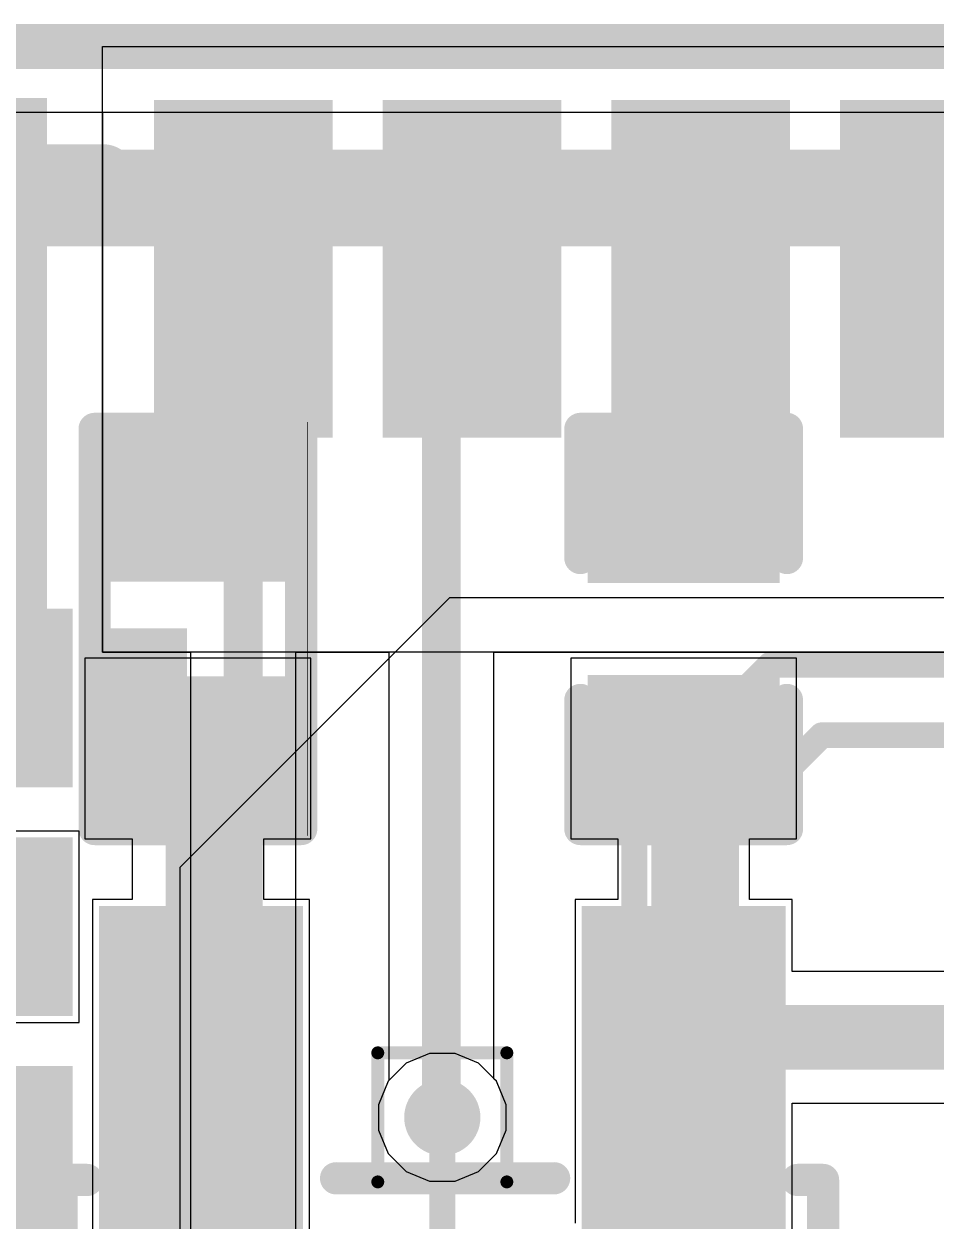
# Model space of a CAD drawing. Header units: inches. Extents: x -6 to 284, y -12 to 154.
# Drawn here: x 19.832 to 23.423, y 15.737 to 20.449 of the extents above; entities that cross this region are included whole.
import ezdxf

# ---------------------------------------------------------------- set-up
doc = ezdxf.new("R2010")
doc.units = ezdxf.units.IN
for name, color, linetype in [('Board Outline', 216, 'Continuous'), ('Bottom Layer', 5, 'Continuous'), ('Bottom Overlay', 54, 'Continuous'), ('Bottom Paste', 16, 'Continuous'), ('Bottom Solder', 6, 'Continuous'), ('Drill Drawing', 1, 'Continuous'), ('GND-1', 16, 'Continuous'), ('GND-2', 90, 'Continuous'), ('GND-3', 216, 'Continuous'), ('GND-4', 54, 'Continuous'), ('PWR-1', 156, 'Continuous'), ('PWR-2', 130, 'Continuous'), ('Signal L1', 76, 'Continuous'), ('Signal L2', 6, 'Continuous'), ('Top Layer', 1, 'Continuous'), ('Top Overlay', 2, 'Continuous'), ('Top Paste', 8, 'Continuous'), ('Top Solder', 216, 'Continuous'), ('Via Holes', 16, 'Continuous')]:
    doc.layers.add(name, color=color, linetype=linetype)

# ---------------------------------------------------------------- blocks, each defined once
blk = doc.blocks.new('SOT_23_5_B_16')
at = {"layer": 'Bottom Layer'}
for points in [[(-1.85, 1.25), (-0.75, 1.25), (-0.75, 0.65), (-1.85, 0.65)], [(0.75, 1.25), (1.85, 1.25), (1.85, 0.65), (0.75, 0.65)], [(-1.85, 0.3), (-0.75, 0.3), (-0.75, -0.3), (-1.85, -0.3)], [(-1.85, -0.65), (-0.75, -0.65), (-0.75, -1.25), (-1.85, -1.25)], [(0.75, -0.65), (1.85, -0.65), (1.85, -1.25), (0.75, -1.25)]]:
    blk.add_hatch(color=5, dxfattribs=at).paths.add_polyline_path(points)
at = {"layer": 'Bottom Paste'}
for points in [[(-1.85, 1.25), (-0.75, 1.25), (-0.75, 0.65), (-1.85, 0.65)], [(0.75, 1.25), (1.85, 1.25), (1.85, 0.65), (0.75, 0.65)], [(-1.85, 0.3), (-0.75, 0.3), (-0.75, -0.3), (-1.85, -0.3)], [(-1.85, -0.65), (-0.75, -0.65), (-0.75, -1.25), (-1.85, -1.25)], [(0.75, -0.65), (1.85, -0.65), (1.85, -1.25), (0.75, -1.25)]]:
    blk.add_hatch(color=16, dxfattribs=at).paths.add_polyline_path(points)
at = {"layer": 'Bottom Solder'}
for points in [[(-1.9516, 1.3516), (-0.6484, 1.3516), (-0.6484, 0.5484), (-1.9516, 0.5484)], [(0.6484, 1.3516), (1.9516, 1.3516), (1.9516, 0.5484), (0.6484, 0.5484)], [(-1.9516, 0.4016), (-0.6484, 0.4016), (-0.6484, -0.4016), (-1.9516, -0.4016)], [(-1.9516, -0.5484), (-0.6484, -0.5484), (-0.6484, -1.3516), (-1.9516, -1.3516)], [(0.6484, -0.5484), (1.9516, -0.5484), (1.9516, -1.3516), (0.6484, -1.3516)]]:
    blk.add_hatch(color=6, dxfattribs=at).paths.add_polyline_path(points)
at = {"layer": 'Bottom Overlay'}
for points in [[(-0.879, 1.4986, 0.127, 0.127, 0), (-0.879, 1.3986, 0.127, 0.127, 0)], [(-0.879, 1.4986, 0.127, 0.127, 0), (0.8736, 1.4986, 0.127, 0.127, 0)], [(0.8736, 1.4986, 0.127, 0.127, 0), (0.8736, 1.3986, 0.127, 0.127, 0)], [(0.88, 0.418, 0.127, 0.127, 0), (0.88, -0.44, 0.127, 0.127, 0)], [(-2.1336, -0.8128, 0.127, 0.127, 0), (-2.1336, -1.0668, 0.127, 0.127, 0)], [(-2.1336, -0.8128, 0.127, 0.127, 0), (-2.0066, -0.9398, 0.127, 0.127, 0)], [(-2.0066, -0.9398, 0.127, 0.127, 0), (-2.1336, -1.0668, 0.127, 0.127, 0)], [(-0.879, -1.3986, 0.127, 0.127, 0), (-0.879, -1.4986, 0.127, 0.127, 0)], [(0.8736, -1.3986, 0.127, 0.127, 0), (0.8736, -1.4986, 0.127, 0.127, 0)], [(-0.879, -1.4986, 0.127, 0.127, 0), (0.8736, -1.4986, 0.127, 0.127, 0)]]:
    blk.add_lwpolyline(points, format="xyseb", dxfattribs=at)
for points in [[(-0.9108, 1.4986, 0.0635, 0.0635, 1), (-0.8473, 1.4986, 0.0635, 0.0635, 1)], [(-0.9108, 1.4986, 0.0635, 0.0635, 1), (-0.8473, 1.4986, 0.0635, 0.0635, 1)], [(0.8418, 1.4986, 0.0635, 0.0635, 1), (0.9053, 1.4986, 0.0635, 0.0635, 1)], [(0.8418, 1.4986, 0.0635, 0.0635, 1), (0.9053, 1.4986, 0.0635, 0.0635, 1)], [(-0.9108, 1.3986, 0.0635, 0.0635, 1), (-0.8473, 1.3986, 0.0635, 0.0635, 1)], [(0.8418, 1.3986, 0.0635, 0.0635, 1), (0.9053, 1.3986, 0.0635, 0.0635, 1)], [(0.8483, 0.418, 0.0635, 0.0635, 1), (0.9118, 0.418, 0.0635, 0.0635, 1)], [(0.8483, -0.44, 0.0635, 0.0635, 1), (0.9118, -0.44, 0.0635, 0.0635, 1)], [(-2.1654, -0.8128, 0.0635, 0.0635, 1), (-2.1019, -0.8128, 0.0635, 0.0635, 1)], [(-2.1654, -0.8128, 0.0635, 0.0635, 1), (-2.1019, -0.8128, 0.0635, 0.0635, 1)], [(-2.0383, -0.9398, 0.0635, 0.0635, 1), (-1.9748, -0.9398, 0.0635, 0.0635, 1)], [(-2.0383, -0.9398, 0.0635, 0.0635, 1), (-1.9748, -0.9398, 0.0635, 0.0635, 1)], [(-2.1654, -1.0668, 0.0635, 0.0635, 1), (-2.1019, -1.0668, 0.0635, 0.0635, 1)], [(-2.1654, -1.0668, 0.0635, 0.0635, 1), (-2.1019, -1.0668, 0.0635, 0.0635, 1)], [(-0.9108, -1.3986, 0.0635, 0.0635, 1), (-0.8473, -1.3986, 0.0635, 0.0635, 1)], [(0.8418, -1.3986, 0.0635, 0.0635, 1), (0.9053, -1.3986, 0.0635, 0.0635, 1)], [(-0.9108, -1.4986, 0.0635, 0.0635, 1), (-0.8473, -1.4986, 0.0635, 0.0635, 1)], [(-0.9108, -1.4986, 0.0635, 0.0635, 1), (-0.8473, -1.4986, 0.0635, 0.0635, 1)], [(0.8418, -1.4986, 0.0635, 0.0635, 1), (0.9053, -1.4986, 0.0635, 0.0635, 1)], [(0.8418, -1.4986, 0.0635, 0.0635, 1), (0.9053, -1.4986, 0.0635, 0.0635, 1)]]:
    blk.add_lwpolyline(points, format="xyseb", close=True, dxfattribs=at)
blk = doc.blocks.new('R___0402_B_49')
at = {"layer": 'Bottom Layer'}
for points in [[(-0.2413, 0.3175), (-0.2413, -0.3175), (-0.6985, -0.3175), (-0.6985, 0.3175)], [(0.6985, 0.3175), (0.6985, -0.3175), (0.2413, -0.3175), (0.2413, 0.3175)]]:
    blk.add_hatch(color=5, dxfattribs=at).paths.add_polyline_path(points)
at = {"layer": 'Bottom Paste'}
for points in [[(-0.2413, 0.3175), (-0.2413, -0.3175), (-0.6985, -0.3175), (-0.6985, 0.3175)], [(0.6985, 0.3175), (0.6985, -0.3175), (0.2413, -0.3175), (0.2413, 0.3175)]]:
    blk.add_hatch(color=16, dxfattribs=at).paths.add_polyline_path(points)
at = {"layer": 'Bottom Solder'}
for points in [[(-0.1863, 0.3725), (-0.1863, -0.3725), (-0.7535, -0.3725), (-0.7535, 0.3725)], [(0.7535, 0.3725), (0.7535, -0.3725), (0.1863, -0.3725), (0.1863, 0.3725)]]:
    blk.add_hatch(color=6, dxfattribs=at).paths.add_polyline_path(points)
at = {"layer": 'Bottom Overlay'}
for points in [[(-0.7874, 0.4064, 0.127, 0.127, 0), (0.7874, 0.4064, 0.127, 0.127, 0)], [(-0.7874, -0.4064, 0.127, 0.127, 0), (-0.7874, 0.4064, 0.127, 0.127, 0)], [(0.8128, 0.4318, 0.00323, 0.00323, 0), (-0.8128, 0.4318, 0.00323, 0.00323, 0)], [(0.7874, -0.4064, 0.127, 0.127, 0), (0.7874, 0.4064, 0.127, 0.127, 0)], [(-0.7874, -0.4064, 0.127, 0.127, 0), (0.7874, -0.4064, 0.127, 0.127, 0)]]:
    blk.add_lwpolyline(points, format="xyseb", dxfattribs=at)
for points in [[(-0.8191, 0.4064, 0.0635, 0.0635, 1), (-0.7556, 0.4064, 0.0635, 0.0635, 1)], [(-0.8191, 0.4064, 0.0635, 0.0635, 1), (-0.7556, 0.4064, 0.0635, 0.0635, 1)], [(-0.8136, 0.4318, 0.00161, 0.00161, 1), (-0.812, 0.4318, 0.00161, 0.00161, 1)], [(0.7557, 0.4064, 0.0635, 0.0635, 1), (0.8192, 0.4064, 0.0635, 0.0635, 1)], [(0.7557, 0.4064, 0.0635, 0.0635, 1), (0.8192, 0.4064, 0.0635, 0.0635, 1)], [(0.812, 0.4318, 0.00161, 0.00161, 1), (0.8136, 0.4318, 0.00161, 0.00161, 1)], [(-0.8192, -0.4064, 0.0635, 0.0635, 1), (-0.7557, -0.4064, 0.0635, 0.0635, 1)], [(-0.8192, -0.4064, 0.0635, 0.0635, 1), (-0.7557, -0.4064, 0.0635, 0.0635, 1)], [(0.7556, -0.4064, 0.0635, 0.0635, 1), (0.8191, -0.4064, 0.0635, 0.0635, 1)], [(0.7556, -0.4064, 0.0635, 0.0635, 1), (0.8191, -0.4064, 0.0635, 0.0635, 1)]]:
    blk.add_lwpolyline(points, format="xyseb", close=True, dxfattribs=at)
blk = doc.blocks.new('C___0402_B_78')
at = {"layer": 'Bottom Layer'}
for points in [[(-0.2413, 0.3175), (-0.2413, -0.3175), (-0.6985, -0.3175), (-0.6985, 0.3175)], [(0.6985, 0.3175), (0.6985, -0.3175), (0.2413, -0.3175), (0.2413, 0.3175)]]:
    blk.add_hatch(color=5, dxfattribs=at).paths.add_polyline_path(points)
at = {"layer": 'Bottom Paste'}
for points in [[(-0.2413, 0.3175), (-0.2413, -0.3175), (-0.6985, -0.3175), (-0.6985, 0.3175)], [(0.6985, 0.3175), (0.6985, -0.3175), (0.2413, -0.3175), (0.2413, 0.3175)]]:
    blk.add_hatch(color=16, dxfattribs=at).paths.add_polyline_path(points)
at = {"layer": 'Bottom Solder'}
for points in [[(-0.1813, 0.3775), (-0.1813, -0.3775), (-0.7585, -0.3775), (-0.7585, 0.3775)], [(0.7585, 0.3775), (0.7585, -0.3775), (0.1813, -0.3775), (0.1813, 0.3775)]]:
    blk.add_hatch(color=6, dxfattribs=at).paths.add_polyline_path(points)
at = {"layer": 'Bottom Overlay'}
for points in [[(-0.7874, -0.4064, 0.127, 0.127, 0), (-0.7874, 0.4064, 0.127, 0.127, 0)], [(-0.2794, 0.4064, 0.127, 0.127, 0), (-0.7874, 0.4064, 0.127, 0.127, 0)], [(0.7874, 0.4064, 0.127, 0.127, 0), (0.2794, 0.4064, 0.127, 0.127, 0)], [(0.7874, -0.4064, 0.127, 0.127, 0), (0.7874, 0.4064, 0.127, 0.127, 0)], [(-0.2794, -0.4064, 0.127, 0.127, 0), (-0.7874, -0.4064, 0.127, 0.127, 0)], [(0.2794, -0.4064, 0.127, 0.127, 0), (0.7874, -0.4064, 0.127, 0.127, 0)]]:
    blk.add_lwpolyline(points, format="xyseb", dxfattribs=at)
for points in [[(-0.8192, 0.4064, 0.0635, 0.0635, 1), (-0.7557, 0.4064, 0.0635, 0.0635, 1)], [(-0.8192, 0.4064, 0.0635, 0.0635, 1), (-0.7557, 0.4064, 0.0635, 0.0635, 1)], [(-0.3111, 0.4064, 0.0635, 0.0635, 1), (-0.2477, 0.4064, 0.0635, 0.0635, 1)], [(0.2477, 0.4064, 0.0635, 0.0635, 1), (0.3111, 0.4064, 0.0635, 0.0635, 1)], [(0.7556, 0.4064, 0.0635, 0.0635, 1), (0.8191, 0.4064, 0.0635, 0.0635, 1)], [(0.7556, 0.4064, 0.0635, 0.0635, 1), (0.8191, 0.4064, 0.0635, 0.0635, 1)], [(-0.8192, -0.4064, 0.0635, 0.0635, 1), (-0.7557, -0.4064, 0.0635, 0.0635, 1)], [(-0.8192, -0.4064, 0.0635, 0.0635, 1), (-0.7557, -0.4064, 0.0635, 0.0635, 1)], [(-0.3112, -0.4064, 0.0635, 0.0635, 1), (-0.2477, -0.4064, 0.0635, 0.0635, 1)], [(0.2477, -0.4064, 0.0635, 0.0635, 1), (0.3112, -0.4064, 0.0635, 0.0635, 1)], [(0.7556, -0.4064, 0.0635, 0.0635, 1), (0.8191, -0.4064, 0.0635, 0.0635, 1)], [(0.7556, -0.4064, 0.0635, 0.0635, 1), (0.8191, -0.4064, 0.0635, 0.0635, 1)]]:
    blk.add_lwpolyline(points, format="xyseb", close=True, dxfattribs=at)
blk = doc.blocks.new('AP6275S__125')
at = {"layer": 'Top Layer'}
for points in [[(-6.1, 5.6275), (-6.1, 6.7525), (-5.6, 6.7525), (-5.6, 5.6275)], [(-5.2, 5.6275), (-5.2, 6.7525), (-4.7, 6.7525), (-4.7, 5.6275)], [(-4.3, 5.6275), (-4.3, 6.7525), (-3.8, 6.7525), (-3.8, 5.6275)], [(-3.4, 5.6275), (-3.4, 6.7525), (-2.9, 6.7525), (-2.9, 5.6275)], [(-7.7475, 4.75), (-6.6225, 4.75), (-6.6225, 4.25), (-7.7475, 4.25)], [(-7.7475, 3.85), (-6.6225, 3.85), (-6.6225, 3.35), (-7.7475, 3.35)], [(-7.7475, 2.95), (-6.6225, 2.95), (-6.6225, 2.45), (-7.7475, 2.45)]]:
    blk.add_hatch(color=1, dxfattribs=at).paths.add_polyline_path(points)
at = {"layer": 'Top Overlay'}
blk.add_hatch(color=2, dxfattribs=at).paths.add_polyline_path([(-6.477, 4.2164), (-6.0706, 4.2164), (-6.0706, 4.7752), (-6.477, 4.7752)])
at = {"layer": 'Top Paste'}
for points in [[(-6.1, 5.6275), (-6.1, 6.7525), (-5.6, 6.7525), (-5.6, 5.6275)], [(-5.2, 5.6275), (-5.2, 6.7525), (-4.7, 6.7525), (-4.7, 5.6275)], [(-4.3, 5.6275), (-4.3, 6.7525), (-3.8, 6.7525), (-3.8, 5.6275)], [(-3.4, 5.6275), (-3.4, 6.7525), (-2.9, 6.7525), (-2.9, 5.6275)], [(-7.7475, 4.75), (-6.6225, 4.75), (-6.6225, 4.25), (-7.7475, 4.25)], [(-7.7475, 3.85), (-6.6225, 3.85), (-6.6225, 3.35), (-7.7475, 3.35)], [(-7.7475, 2.95), (-6.6225, 2.95), (-6.6225, 2.45), (-7.7475, 2.45)]]:
    blk.add_hatch(color=8, dxfattribs=at).paths.add_polyline_path(points)
at = {"layer": 'Top Solder'}
for points in [[(-6.2016, 5.5259), (-6.2016, 6.8541), (-5.4984, 6.8541), (-5.4984, 5.5259)], [(-5.3016, 5.5259), (-5.3016, 6.8541), (-4.5984, 6.8541), (-4.5984, 5.5259)], [(-4.4016, 5.5259), (-4.4016, 6.8541), (-3.6984, 6.8541), (-3.6984, 5.5259)], [(-3.5016, 5.5259), (-3.5016, 6.8541), (-2.7984, 6.8541), (-2.7984, 5.5259)], [(-7.8491, 4.8516), (-6.5209, 4.8516), (-6.5209, 4.1484), (-7.8491, 4.1484)], [(-7.8491, 3.9516), (-6.5209, 3.9516), (-6.5209, 3.2484), (-7.8491, 3.2484)], [(-7.8491, 3.0516), (-6.5209, 3.0516), (-6.5209, 2.3484), (-7.8491, 2.3484)]]:
    blk.add_hatch(color=216, dxfattribs=at).paths.add_polyline_path(points)
at = {"layer": 'Top Overlay'}
blk.add_lwpolyline([(-7.5184, 6.5532, 0.254, 0.254, 0), (-6.4008, 6.5532, 0.254, 0.254, 0)], format="xyseb", dxfattribs=at)
blk.add_lwpolyline([(-6.4643, 6.5532, 0.127, 0.127, 1), (-6.3373, 6.5532, 0.127, 0.127, 1)], format="xyseb", close=True, dxfattribs=at)

msp = doc.modelspace()

# ---------------------------------------------------------------- hatches: boundary and pattern name
at = {"layer": 'Bottom Layer'}
h = msp.add_hatch(color=5, dxfattribs=at)
edge = h.paths.add_edge_path()
edge.add_arc((21.4791, 16.1451), 0.15, 0, 360)
at = {"layer": 'GND-1'}
h = msp.add_hatch(color=16, dxfattribs=at)
edge = h.paths.add_edge_path()
edge.add_arc((21.4791, 16.1451), 0.15, 0, 360)
at = {"layer": 'GND-2'}
h = msp.add_hatch(color=90, dxfattribs=at)
edge = h.paths.add_edge_path()
edge.add_arc((21.4791, 16.1451), 0.15, 0, 360)
at = {"layer": 'GND-3'}
h = msp.add_hatch(color=216, dxfattribs=at)
edge = h.paths.add_edge_path()
edge.add_arc((21.4791, 16.1451), 0.15, 0, 360)
at = {"layer": 'GND-4'}
h = msp.add_hatch(color=54, dxfattribs=at)
edge = h.paths.add_edge_path()
edge.add_arc((21.4791, 16.1451), 0.15, 0, 360)
at = {"layer": 'PWR-1'}
h = msp.add_hatch(color=156, dxfattribs=at)
edge = h.paths.add_edge_path()
edge.add_arc((21.4791, 16.1451), 0.15, 0, 360)
at = {"layer": 'PWR-2'}
h = msp.add_hatch(color=130, dxfattribs=at)
edge = h.paths.add_edge_path()
edge.add_arc((21.4791, 16.1451), 0.15, 0, 360)
at = {"layer": 'Signal L1'}
h = msp.add_hatch(color=76, dxfattribs=at)
edge = h.paths.add_edge_path()
edge.add_arc((21.4791, 16.1451), 0.15, 0, 360)
at = {"layer": 'Signal L2'}
h = msp.add_hatch(color=6, dxfattribs=at)
edge = h.paths.add_edge_path()
edge.add_arc((21.4791, 16.1451), 0.15, 0, 360)
at = {"layer": 'Top Layer'}
msp.add_hatch(color=1, dxfattribs=at).paths.add_polyline_path([(18.4494, 17.5451), (19.9229, 17.5451), (19.9229, 20.1576), (18.4494, 20.1576)])
h = msp.add_hatch(color=1, dxfattribs=at)
edge = h.paths.add_edge_path()
edge.add_arc((21.4791, 16.1451), 0.15, 0, 360)
at = {"layer": 'Via Holes'}
h = msp.add_hatch(color=7, dxfattribs=at)
edge = h.paths.add_edge_path()
edge.add_arc((21.4791, 16.1451), 0.075, 0, 360)

# ---------------------------------------------------------------- linework, layer by layer
at = {"layer": 'Board Outline'}
msp.add_lwpolyline([(12.0364, 20.3599, 0.1778, 0.1778, 0), (75.5509, 20.3599, 0.1778, 0.1778, 0)], format="xyseb", dxfattribs=at)
at = {"layer": 'Bottom Layer'}
for p, q in [((12.0364, 20.1009), (45.7536, 20.1009)), ((20.9616, 17.9531), (20.0726, 17.9531)), ((20.0726, 17.9531), (20.0726, 17.2419)), ((20.9616, 17.2419), (20.9616, 17.9531)), ((22.8736, 17.9531), (21.9846, 17.9531)), ((21.9846, 17.9531), (21.9846, 17.2419)), ((22.8736, 17.2419), (22.8736, 17.9531)), ((20.0726, 17.2419), (20.2581, 17.2419)), ((20.2581, 17.2419), (20.2581, 17.0023)), ((20.7761, 17.0023), (20.7761, 17.2419)), ((20.7761, 17.2419), (20.9616, 17.2419)), ((21.9846, 17.2419), (22.1701, 17.2419)), ((22.1701, 17.2419), (22.1701, 17.0023)), ((22.6881, 17.0023), (22.6881, 17.2419)), ((22.6881, 17.2419), (22.8736, 17.2419)), ((20.2581, 17.0023), (20.1021, 17.0023)), ((20.1021, 17.0023), (20.1021, 15.6483)), ((20.9561, 17.0023), (20.7761, 17.0023)), ((20.9561, 15.6483), (20.9561, 17.0023)), ((22.1701, 17.0023), (22.0021, 17.0023)), ((22.0021, 17.0023), (22.0021, 15.729)), ((22.8561, 17.0023), (22.6881, 17.0023)), ((22.8561, 16.7188), (22.8561, 17.0023)), ((23.6373, 16.7188), (22.8561, 16.7188)), ((21.3366, 16.3584), (21.2658, 16.2876)), ((21.429, 16.3967), (21.3366, 16.3584)), ((21.5291, 16.3967), (21.429, 16.3967)), ((21.6216, 16.3584), (21.5291, 16.3967)), ((21.6924, 16.2876), (21.6216, 16.3584)), ((21.2658, 16.2876), (21.2275, 16.1951)), ((21.7307, 16.1951), (21.6924, 16.2876)), ((21.2275, 16.1951), (21.2275, 16.095)), ((21.7307, 16.095), (21.7307, 16.1951)), ((22.8561, 15.6483), (22.8561, 16.2008)), ((22.8561, 16.2008), (23.5413, 16.2008)), ((21.2275, 16.095), (21.2658, 16.0026)), ((21.6924, 16.0026), (21.7307, 16.095)), ((21.2658, 16.0026), (21.3366, 15.9318)), ((21.6216, 15.9318), (21.6924, 16.0026)), ((21.3366, 15.9318), (21.429, 15.8935)), ((21.5291, 15.8935), (21.6216, 15.9318)), ((21.429, 15.8935), (21.5291, 15.8935))]:
    msp.add_line(p, q, dxfattribs=at)
for points in [[(20.5171, 16.3373, 0.254, 0.254, 0), (20.5171, 17.5975, 0.254, 0.254, 0)], [(22.4291, 16.3253, 0.254, 0.254, 0), (22.4291, 17.5975, 0.254, 0.254, 0)], [(22.4291, 16.3253, 0.254, 0.254, 0), (22.5636, 16.4598, 0.254, 0.254, 0)], [(22.5636, 16.4598, 0.254, 0.254, 0), (23.8002, 16.4598, 0.254, 0.254, 0)], [(20.5171, 16.3373, 0.254, 0.254, 0), (20.5291, 16.3253, 0.254, 0.254, 0)], [(20.5291, 16.3253, 0.1422, 0.1422, -0.414214), (20.7219, 16.1325, 0.1422, 0.1422, 0)], [(20.7219, 14.8007, 0.1422, 0.1422, 0), (20.7219, 16.1325, 0.1422, 0.1422, 0)]]:
    msp.add_lwpolyline(points, format="xyseb", dxfattribs=at)
for points in [[(20.4536, 17.5975, 0.127, 0.127, 1), (20.5806, 17.5975, 0.127, 0.127, 1)], [(22.3656, 17.5975, 0.127, 0.127, 1), (22.4926, 17.5975, 0.127, 0.127, 1)], [(22.5001, 16.4598, 0.127, 0.127, 1), (22.6271, 16.4598, 0.127, 0.127, 1)], [(22.5001, 16.4598, 0.127, 0.127, 1), (22.6271, 16.4598, 0.127, 0.127, 1)], [(20.4536, 16.3373, 0.127, 0.127, 1), (20.5806, 16.3373, 0.127, 0.127, 1)], [(20.4536, 16.3373, 0.127, 0.127, 1), (20.5806, 16.3373, 0.127, 0.127, 1)], [(20.4656, 16.3253, 0.127, 0.127, 1), (20.5926, 16.3253, 0.127, 0.127, 1)], [(22.3656, 16.3253, 0.127, 0.127, 1), (22.4926, 16.3253, 0.127, 0.127, 1)], [(22.3656, 16.3253, 0.127, 0.127, 1), (22.4926, 16.3253, 0.127, 0.127, 1)], [(20.4935, 16.3253, 0.0711, 0.0711, 1), (20.5646, 16.3253, 0.0711, 0.0711, 1)], [(20.6863, 16.1325, 0.0711, 0.0711, 1), (20.7574, 16.1325, 0.0711, 0.0711, 1)], [(20.6863, 16.1325, 0.0711, 0.0711, 1), (20.7574, 16.1325, 0.0711, 0.0711, 1)]]:
    msp.add_lwpolyline(points, format="xyseb", close=True, dxfattribs=at)
at = {"layer": 'Drill Drawing'}
for points in [[(21.2251, 16.3991, 0.0508, 0.0508, 0), (21.7331, 16.3991, 0.0508, 0.0508, 0)], [(21.2251, 15.8911, 0.0508, 0.0508, 0), (21.2251, 16.3991, 0.0508, 0.0508, 0)], [(21.7331, 15.8911, 0.0508, 0.0508, 0), (21.7331, 16.3991, 0.0508, 0.0508, 0)], [(21.2251, 15.8911, 0.0508, 0.0508, 0), (21.7331, 15.8911, 0.0508, 0.0508, 0)]]:
    msp.add_lwpolyline(points, format="xyseb", dxfattribs=at)
for points in [[(21.2124, 16.3991, 0.0254, 0.0254, 1), (21.2378, 16.3991, 0.0254, 0.0254, 1)], [(21.2124, 16.3991, 0.0254, 0.0254, 1), (21.2378, 16.3991, 0.0254, 0.0254, 1)], [(21.7204, 16.3991, 0.0254, 0.0254, 1), (21.7458, 16.3991, 0.0254, 0.0254, 1)], [(21.7204, 16.3991, 0.0254, 0.0254, 1), (21.7458, 16.3991, 0.0254, 0.0254, 1)], [(21.2124, 15.8911, 0.0254, 0.0254, 1), (21.2378, 15.8911, 0.0254, 0.0254, 1)], [(21.2124, 15.8911, 0.0254, 0.0254, 1), (21.2378, 15.8911, 0.0254, 0.0254, 1)], [(21.7204, 15.8911, 0.0254, 0.0254, 1), (21.7458, 15.8911, 0.0254, 0.0254, 1)], [(21.7204, 15.8911, 0.0254, 0.0254, 1), (21.7458, 15.8911, 0.0254, 0.0254, 1)]]:
    msp.add_lwpolyline(points, format="xyseb", close=True, dxfattribs=at)
at = {"layer": 'GND-1'}
for p, q in [((12.0364, 20.1009), (75.5508, 20.1009)), ((21.3366, 16.3584), (21.2658, 16.2876)), ((21.429, 16.3967), (21.3366, 16.3584)), ((21.5291, 16.3967), (21.429, 16.3967)), ((21.6216, 16.3584), (21.5291, 16.3967)), ((21.6924, 16.2876), (21.6216, 16.3584)), ((21.2658, 16.2876), (21.2275, 16.1951)), ((21.7307, 16.1951), (21.6924, 16.2876)), ((21.2275, 16.1951), (21.2275, 16.095)), ((21.7307, 16.095), (21.7307, 16.1951)), ((21.2275, 16.095), (21.2658, 16.0026)), ((21.6924, 16.0026), (21.7307, 16.095)), ((21.2658, 16.0026), (21.3366, 15.9318)), ((21.6216, 15.9318), (21.6924, 16.0026)), ((21.3366, 15.9318), (21.429, 15.8935)), ((21.5291, 15.8935), (21.6216, 15.9318)), ((21.429, 15.8935), (21.5291, 15.8935))]:
    msp.add_line(p, q, dxfattribs=at)
at = {"layer": 'GND-2'}
for p, q in [((12.0364, 20.1009), (75.5508, 20.1009)), ((21.3366, 16.3584), (21.2658, 16.2876)), ((21.429, 16.3967), (21.3366, 16.3584)), ((21.5291, 16.3967), (21.429, 16.3967)), ((21.6216, 16.3584), (21.5291, 16.3967)), ((21.6924, 16.2876), (21.6216, 16.3584)), ((21.2658, 16.2876), (21.2275, 16.1951)), ((21.7307, 16.1951), (21.6924, 16.2876)), ((21.2275, 16.1951), (21.2275, 16.095)), ((21.7307, 16.095), (21.7307, 16.1951)), ((21.2275, 16.095), (21.2658, 16.0026)), ((21.6924, 16.0026), (21.7307, 16.095)), ((21.2658, 16.0026), (21.3366, 15.9318)), ((21.6216, 15.9318), (21.6924, 16.0026)), ((21.3366, 15.9318), (21.429, 15.8935)), ((21.5291, 15.8935), (21.6216, 15.9318)), ((21.429, 15.8935), (21.5291, 15.8935))]:
    msp.add_line(p, q, dxfattribs=at)
at = {"layer": 'GND-3'}
for p, q in [((12.0364, 20.1009), (75.5508, 20.1009)), ((21.3366, 16.3584), (21.2658, 16.2876)), ((21.429, 16.3967), (21.3366, 16.3584)), ((21.5291, 16.3967), (21.429, 16.3967)), ((21.6216, 16.3584), (21.5291, 16.3967)), ((21.6924, 16.2876), (21.6216, 16.3584)), ((21.2658, 16.2876), (21.2275, 16.1951)), ((21.7307, 16.1951), (21.6924, 16.2876)), ((21.2275, 16.1951), (21.2275, 16.095)), ((21.7307, 16.095), (21.7307, 16.1951)), ((21.2275, 16.095), (21.2658, 16.0026)), ((21.6924, 16.0026), (21.7307, 16.095)), ((21.2658, 16.0026), (21.3366, 15.9318)), ((21.6216, 15.9318), (21.6924, 16.0026)), ((21.3366, 15.9318), (21.429, 15.8935)), ((21.5291, 15.8935), (21.6216, 15.9318)), ((21.429, 15.8935), (21.5291, 15.8935))]:
    msp.add_line(p, q, dxfattribs=at)
at = {"layer": 'GND-4'}
for p, q in [((12.0364, 20.1009), (75.5508, 20.1009)), ((21.3366, 16.3584), (21.2658, 16.2876)), ((21.429, 16.3967), (21.3366, 16.3584)), ((21.5291, 16.3967), (21.429, 16.3967)), ((21.6216, 16.3584), (21.5291, 16.3967)), ((21.6924, 16.2876), (21.6216, 16.3584)), ((21.2658, 16.2876), (21.2275, 16.1951)), ((21.7307, 16.1951), (21.6924, 16.2876)), ((21.2275, 16.1951), (21.2275, 16.095)), ((21.7307, 16.095), (21.7307, 16.1951)), ((21.2275, 16.095), (21.2658, 16.0026)), ((21.6924, 16.0026), (21.7307, 16.095)), ((21.2658, 16.0026), (21.3366, 15.9318)), ((21.6216, 15.9318), (21.6924, 16.0026)), ((21.3366, 15.9318), (21.429, 15.8935)), ((21.5291, 15.8935), (21.6216, 15.9318)), ((21.429, 15.8935), (21.5291, 15.8935))]:
    msp.add_line(p, q, dxfattribs=at)
at = {"layer": 'PWR-1'}
for p, q in [((17.9612, 20.1009), (33.3991, 20.1009)), ((21.3366, 16.3584), (21.2658, 16.2876)), ((21.429, 16.3967), (21.3366, 16.3584)), ((21.5291, 16.3967), (21.429, 16.3967)), ((21.6216, 16.3584), (21.5291, 16.3967)), ((21.6924, 16.2876), (21.6216, 16.3584)), ((21.2658, 16.2876), (21.2275, 16.1951)), ((21.7307, 16.1951), (21.6924, 16.2876)), ((21.2275, 16.1951), (21.2275, 16.095)), ((21.7307, 16.095), (21.7307, 16.1951)), ((21.2275, 16.095), (21.2658, 16.0026)), ((21.6924, 16.0026), (21.7307, 16.095)), ((21.2658, 16.0026), (21.3366, 15.9318)), ((21.6216, 15.9318), (21.6924, 16.0026)), ((21.3366, 15.9318), (21.429, 15.8935)), ((21.5291, 15.8935), (21.6216, 15.9318)), ((21.429, 15.8935), (21.5291, 15.8935))]:
    msp.add_line(p, q, dxfattribs=at)
at = {"layer": 'PWR-2'}
for p, q in [((17.934, 20.1009), (36.3945, 20.1009)), ((21.3366, 16.3584), (21.2658, 16.2876)), ((21.429, 16.3967), (21.3366, 16.3584)), ((21.5291, 16.3967), (21.429, 16.3967)), ((21.6216, 16.3584), (21.5291, 16.3967)), ((21.6924, 16.2876), (21.6216, 16.3584)), ((21.2658, 16.2876), (21.2275, 16.1951)), ((21.7307, 16.1951), (21.6924, 16.2876)), ((21.2275, 16.1951), (21.2275, 16.095)), ((21.7307, 16.095), (21.7307, 16.1951)), ((21.2275, 16.095), (21.2658, 16.0026)), ((21.6924, 16.0026), (21.7307, 16.095)), ((21.2658, 16.0026), (21.3366, 15.9318)), ((21.6216, 15.9318), (21.6924, 16.0026)), ((21.3366, 15.9318), (21.429, 15.8935)), ((21.5291, 15.8935), (21.6216, 15.9318)), ((21.429, 15.8935), (21.5291, 15.8935))]:
    msp.add_line(p, q, dxfattribs=at)
at = {"layer": 'Signal L1'}
for p, q in [((12.0364, 20.1009), (75.5508, 20.1009)), ((21.5069, 18.1904), (20.4454, 17.129)), ((22.1587, 18.1904), (21.5069, 18.1904)), ((24.2956, 18.1904), (22.1587, 18.1904)), ((20.4454, 17.129), (20.4454, 13.075))]:
    msp.add_line(p, q, dxfattribs=at)
at = {"layer": 'Signal L2'}
for points in [[(17.7783, 19.7639, 0.381, 0.381, 0), (31.1032, 19.7639, 0.381, 0.381, 0)], [(22.2349, 17.3918, 0.1016, 0.1016, 0), (22.7697, 17.9265, 0.1016, 0.1016, 0)], [(22.7697, 17.9265, 0.1016, 0.1016, 0), (31.3488, 17.9265, 0.1016, 0.1016, 0)], [(22.5958, 17.2722, 0.1016, 0.1016, 0), (22.9727, 17.6491, 0.1016, 0.1016, 0)], [(22.9727, 17.6491, 0.1016, 0.1016, 0), (31.157, 17.6491, 0.1016, 0.1016, 0)], [(22.2349, 5.0032, 0.1016, 0.1016, 0), (22.2349, 17.3918, 0.1016, 0.1016, 0)], [(22.5958, 5.1527, 0.1016, 0.1016, 0), (22.5958, 17.2722, 0.1016, 0.1016, 0)], [(21.4791, 4.7979, 0.1016, 0.1016, 0), (21.4791, 16.1451, 0.1016, 0.1016, 0)]]:
    msp.add_lwpolyline(points, format="xyseb", dxfattribs=at)
for points in [[(22.7443, 17.9265, 0.0508, 0.0508, 1), (22.7951, 17.9265, 0.0508, 0.0508, 1)], [(22.7443, 17.9265, 0.0508, 0.0508, 1), (22.7951, 17.9265, 0.0508, 0.0508, 1)], [(22.9473, 17.6491, 0.0508, 0.0508, 1), (22.9981, 17.6491, 0.0508, 0.0508, 1)], [(22.9473, 17.6491, 0.0508, 0.0508, 1), (22.9981, 17.6491, 0.0508, 0.0508, 1)], [(22.2095, 17.3918, 0.0508, 0.0508, 1), (22.2603, 17.3918, 0.0508, 0.0508, 1)], [(22.2095, 17.3918, 0.0508, 0.0508, 1), (22.2603, 17.3918, 0.0508, 0.0508, 1)], [(22.5704, 17.2722, 0.0508, 0.0508, 1), (22.6212, 17.2722, 0.0508, 0.0508, 1)], [(22.5704, 17.2722, 0.0508, 0.0508, 1), (22.6212, 17.2722, 0.0508, 0.0508, 1)], [(21.4537, 16.1451, 0.0508, 0.0508, 1), (21.5045, 16.1451, 0.0508, 0.0508, 1)]]:
    msp.add_lwpolyline(points, format="xyseb", close=True, dxfattribs=at)
at = {"layer": 'Top Layer'}
for p, q in [((20.1416, 17.9763), (20.1416, 20.3599)), ((20.1416, 20.3599), (32.8512, 20.3599)), ((12.0364, 20.1009), (20.1416, 20.1009)), ((20.1416, 20.1009), (20.1416, 17.9763)), ((32.8512, 17.9763), (20.1416, 17.9763)), ((20.1416, 17.9763), (20.4883, 17.9763)), ((20.4883, 17.9763), (20.4883, 15.6315)), ((20.9026, 15.6315), (20.9026, 17.9763)), ((20.9026, 17.9763), (21.2682, 17.9763)), ((21.2682, 17.9763), (21.2682, 16.29)), ((21.6825, 16.2974), (21.6825, 17.9763)), ((21.6825, 17.9763), (26.7883, 17.9763)), ((20.0499, 17.2721), (18.6709, 17.2721)), ((20.0499, 16.5181), (20.0499, 17.2721)), ((18.6709, 16.5181), (20.0499, 16.5181)), ((21.2658, 16.2876), (21.2275, 16.1951)), ((21.2682, 16.29), (21.2658, 16.2876)), ((21.6924, 16.2876), (21.6825, 16.2974)), ((21.7307, 16.1951), (21.6924, 16.2876)), ((21.2275, 16.1951), (21.2275, 16.095)), ((21.7307, 16.095), (21.7307, 16.1951)), ((21.2275, 16.095), (21.2658, 16.0026)), ((21.6924, 16.0026), (21.7307, 16.095)), ((21.2658, 16.0026), (21.3366, 15.9318)), ((21.6216, 15.9318), (21.6924, 16.0026)), ((21.3366, 15.9318), (21.429, 15.8935)), ((21.5291, 15.8935), (21.6216, 15.9318)), ((21.429, 15.8935), (21.5291, 15.8935))]:
    msp.add_line(p, q, dxfattribs=at)
for points in [[(20.6954, 15.6315, 0.1524, 0.1524, 0), (20.6954, 19.4851, 0.1524, 0.1524, 0)], [(21.4753, 19.365, 0.1524, 0.1524, 0), (21.5954, 19.4851, 0.1524, 0.1524, 0)], [(21.4753, 16.152, 0.1524, 0.1524, 0), (21.4753, 19.365, 0.1524, 0.1524, 0)]]:
    msp.add_lwpolyline(points, format="xyseb", dxfattribs=at)
for points in [[(20.6573, 19.4851, 0.0762, 0.0762, 1), (20.7335, 19.4851, 0.0762, 0.0762, 1)], [(21.5573, 19.4851, 0.0762, 0.0762, 1), (21.6335, 19.4851, 0.0762, 0.0762, 1)], [(21.4372, 19.365, 0.0762, 0.0762, 1), (21.5134, 19.365, 0.0762, 0.0762, 1)], [(21.4372, 19.365, 0.0762, 0.0762, 1), (21.5134, 19.365, 0.0762, 0.0762, 1)], [(21.4372, 16.152, 0.0762, 0.0762, 1), (21.5134, 16.152, 0.0762, 0.0762, 1)]]:
    msp.add_lwpolyline(points, format="xyseb", close=True, dxfattribs=at)

# ---------------------------------------------------------------- block references
msp.add_blockref('AP6275S__125', (26.5454, 13.2951))
for name, p, rotation in [('R___0402_B_49', (20.5171, 18.0674), 270), ('C___0402_B_78', (22.4291, 18.0674), 270), ('SOT_23_5_B_16', (21.4791, 15.0253), 90)]:
    msp.add_blockref(name, p, dxfattribs=dict(rotation=rotation))

doc.saveas('drawing.dxf')
